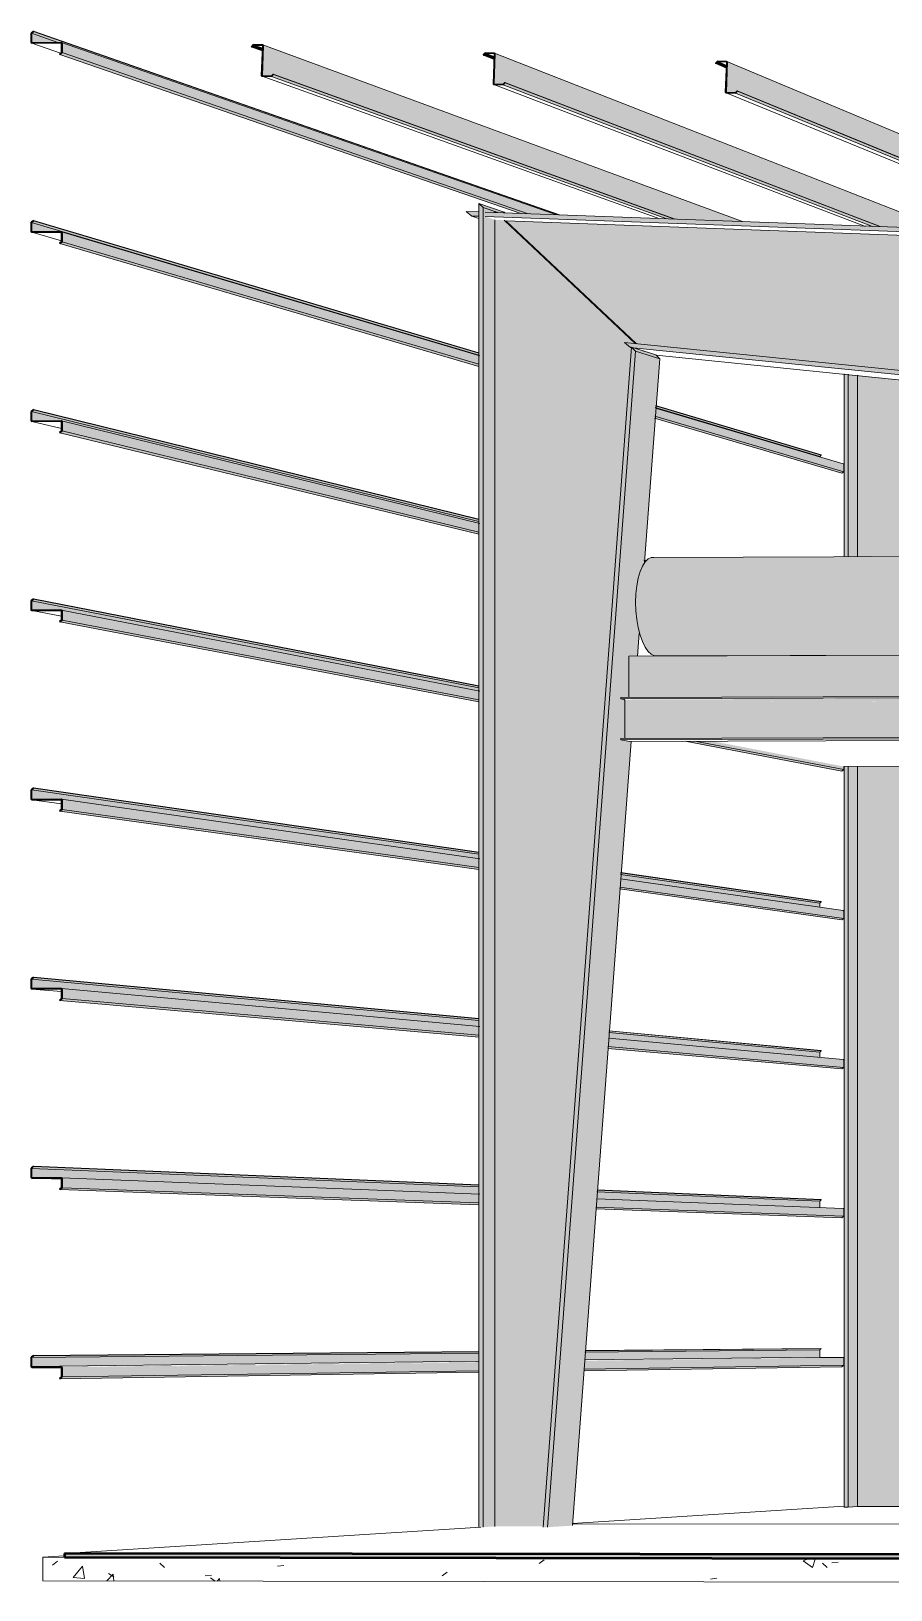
# Model space of a CAD drawing. Header units: inches. Extents: x 27328 to 121296, y -4075 to 4147.
# Drawn here: x 49626.1665 to 49626.2961, y 59.9596 to 60.1948 of the extents above; entities that cross this region are included whole.
import ezdxf

# ---------------------------------------------------------------- set-up
doc = ezdxf.new("R2010")
doc.units = ezdxf.units.IN
doc.header["$MEASUREMENT"] = 0
for name, color, linetype, lineweight in [('A-FLOR', 192, 'Continuous', 9), ('C-BLDG-PADS', 91, 'Continuous', 9), ('M-HVAC-DUCT', 70, 'Continuous', 9), ('S-BEAM', 12, 'Continuous', 9), ('S-COLS', 52, 'Continuous', 9)]:
    doc.layers.add(name, color=color, linetype=linetype, lineweight=lineweight)

# ---------------------------------------------------------------- blocks, each defined once
blk = doc.blocks.new('FP_258-mezzanine - perspective - structure only')
at = {"layer": 'S-BEAM'}
blk.add_line((23019.30189, 60.02171), (23019.30195, 60.02178), dxfattribs=at)
blk = doc.blocks.new('FP_259-mezzanine - perspective - structure only')
at = {"layer": 'S-BEAM'}
blk.add_line((23019.30256, 59.99289), (23019.30263, 59.99296), dxfattribs=at)
blk = doc.blocks.new('FP_260-mezzanine - perspective - structure only')
at = {"layer": 'S-BEAM'}
blk.add_line((23019.30094, 60.05026), (23019.301, 60.05032), dxfattribs=at)
blk = doc.blocks.new('FP_261-mezzanine - perspective - structure only')
at = {"layer": 'S-BEAM'}
for p, q in [((23019.29999, 60.0788), (23019.30006, 60.07887)), ((23019.30256, 60.07785), (23019.30263, 60.07792))]:
    blk.add_line(p, q, dxfattribs=at)
blk = doc.blocks.new('FP_262-mezzanine - perspective - structure only')
at = {"layer": 'S-BEAM'}
for p, q in [((23019.29905, 60.10735), (23019.29911, 60.10741)), ((23019.30255, 60.10735), (23019.30259, 60.10739))]:
    blk.add_line(p, q, dxfattribs=at)
blk = doc.blocks.new('FP_263-mezzanine - perspective - structure only')
at = {"layer": 'S-BEAM'}
for p, q in [((23019.2981, 60.13589), (23019.29817, 60.13595)), ((23019.30162, 60.13591), (23019.30168, 60.13597))]:
    blk.add_line(p, q, dxfattribs=at)
blk = doc.blocks.new('FP_264-mezzanine - perspective - structure only')
at = {"layer": 'C-BLDG-PADS'}
for p, q in [((23019.30117, 59.96332), (23019.30193, 59.9639)), ((23019.30431, 59.96147), (23019.3057, 59.96316)), ((23019.30603, 59.96132), (23019.3057, 59.96316)), ((23019.31737, 59.96363), (23019.31807, 59.96298)), ((23019.33513, 59.96314), (23019.33607, 59.96326)), ((23019.37458, 59.96354), (23019.37533, 59.96413)), ((23019.41439, 59.96397), (23019.41539, 59.96436)), ((23019.41439, 59.96397), (23019.41583, 59.96298)), ((23019.41583, 59.96298), (23019.41628, 59.96436)), ((23019.41733, 59.96362), (23019.41804, 59.96296)), ((23019.41872, 59.96364), (23019.41967, 59.96376)), ((23019.30431, 59.96147), (23019.30603, 59.96132)), ((23019.30937, 59.96094), (23019.31032, 59.96195)), ((23019.30962, 59.96206), (23019.31042, 59.96154)), ((23019.31044, 59.96094), (23019.31032, 59.96195)), ((23019.32421, 59.96169), (23019.32515, 59.96181)), ((23019.325, 59.96138), (23019.32571, 59.96092)), ((23019.32605, 59.96092), (23019.32636, 59.96129)), ((23019.32643, 59.96092), (23019.32636, 59.96129)), ((23019.35998, 59.96168), (23019.36073, 59.96227)), ((23019.40041, 59.96122), (23019.40136, 59.96134))]:
    blk.add_line(p, q, dxfattribs=at)
blk = doc.blocks.new('FP_265-mezzanine - perspective - structure only')
at = {"layer": 'S-BEAM'}
for p, q in [((23019.29798, 60.16527), (23019.29804, 60.16534)), ((23019.30067, 60.16445), (23019.30073, 60.16451))]:
    blk.add_line(p, q, dxfattribs=at)
blk = doc.blocks.new('FP_266-mezzanine - perspective - structure only')
at = {"layer": 'S-BEAM'}
blk.add_line((23019.29972, 60.19299), (23019.29979, 60.19306), dxfattribs=at)
blk = doc.blocks.new('FP_271-mezzanine - perspective - structure only')
at = {"layer": 'S-BEAM'}
for p, q in [((23019.36784, 60.19086), (23019.36791, 60.19093)), ((23019.36769, 60.18713), (23019.36776, 60.1872))]:
    blk.add_line(p, q, dxfattribs=at)

msp = doc.modelspace()

# ---------------------------------------------------------------- hatches: boundary and pattern name
at = {"layer": 'A-FLOR', "lineweight": 5}
msp.add_hatch(color=256, dxfattribs=at).paths.add_polyline_path([(49626.25662, 60.09425), (49626.80537, 60.09604), (49626.80537, 60.10239), (49626.25662, 60.10049), (49626.25662, 60.09602)], flags=0)
at = {"layer": 'A-FLOR', "lineweight": 13}
msp.add_hatch(color=256, dxfattribs=at).paths.add_polyline_path([(49626.84437, 59.96367), (49626.84437, 59.96427), (49626.17149, 59.96509), (49626.17149, 59.9645), (49626.81555, 59.9637)], flags=0)
at = {"layer": 'M-HVAC-DUCT', "lineweight": 5}
for points in [[(49626.25762, 60.1086), (49626.84948, 60.11083), (49626.84943, 60.11348), (49626.8493, 60.11554), (49626.8492, 60.11639), (49626.84909, 60.11704), (49626.84897, 60.11748), (49626.84884, 60.1177), (49626.26, 60.11535), (49626.25952, 60.11514), (49626.25907, 60.1147), (49626.25865, 60.11406), (49626.25826, 60.11311), (49626.25801, 60.11224), (49626.2578, 60.11111), (49626.25765, 60.10948)], [(49626.2605, 60.10053), (49626.8487, 60.10257), (49626.84885, 60.10285), (49626.84897, 60.10325), (49626.84909, 60.10391), (49626.84922, 60.10499), (49626.84938, 60.10693), (49626.84947, 60.1095), (49626.84948, 60.11083), (49626.25762, 60.1086), (49626.2577, 60.10695), (49626.2578, 60.10602), (49626.25801, 60.10479), (49626.2583, 60.10366), (49626.25865, 60.10267), (49626.25907, 60.10183), (49626.25952, 60.10119), (49626.26, 60.10075)]]:
    msp.add_hatch(color=256, dxfattribs=at).paths.add_polyline_path(points, flags=0)
at = {"layer": 'S-BEAM', "lineweight": 5}
for points in [[(49626.24607, 60.16708), (49626.16685, 60.19473), (49626.16654, 60.19446), (49626.17051, 60.19308), (49626.17108, 60.19305), (49626.24553, 60.1671)], [(49626.16666, 60.19305), (49626.1705, 60.19308), (49626.16654, 60.19446), (49626.16654, 60.19309), (49626.16659, 60.19307)], [(49626.16659, 60.19304), (49626.16658, 60.19307), (49626.16656, 60.19306)], [(49626.1709, 60.19149), (49626.17091, 60.19149), (49626.17077, 60.19153)], [(49626.24144, 60.16724), (49626.17113, 60.19156), (49626.17079, 60.19128), (49626.2403, 60.16728)], [(49626.24555, 60.1671), (49626.17109, 60.19304), (49626.17113, 60.19296), (49626.24542, 60.1671), (49626.24554, 60.1671)], [(49626.24534, 60.1671), (49626.17113, 60.19296), (49626.17113, 60.19156), (49626.24144, 60.16724), (49626.24158, 60.16724)], [(49626.20137, 60.19179), (49626.20136, 60.1922), (49626.20002, 60.19269), (49626.19975, 60.19238), (49626.20136, 60.19179)], [(49626.27354, 60.16608), (49626.20148, 60.19259), (49626.20129, 60.18808), (49626.20143, 60.18803), (49626.2027, 60.18802), (49626.20295, 60.18829), (49626.26357, 60.16642), (49626.26758, 60.16628)], [(49626.27375, 60.16607), (49626.20145, 60.19267), (49626.20148, 60.19259), (49626.27362, 60.16607), (49626.27374, 60.16607)], [(49626.23632, 60.1905), (49626.23631, 60.19092), (49626.23497, 60.19144), (49626.23469, 60.19114), (49626.23631, 60.1905)], [(49626.30375, 60.16497), (49626.23642, 60.19135), (49626.23624, 60.18683), (49626.23637, 60.18678), (49626.23765, 60.18676), (49626.2379, 60.18704), (49626.29453, 60.16529), (49626.2951, 60.16527)], [(49626.30393, 60.16497), (49626.2364, 60.19142), (49626.23642, 60.19135), (49626.30382, 60.16497), (49626.30393, 60.16497)], [(49626.27135, 60.18921), (49626.27134, 60.18963), (49626.27, 60.19019), (49626.26972, 60.18988), (49626.27134, 60.18921)], [(49626.33402, 60.16387), (49626.27146, 60.19009), (49626.27127, 60.18557), (49626.2714, 60.18552), (49626.27269, 60.18551), (49626.27294, 60.18579), (49626.32555, 60.16416), (49626.33028, 60.164)], [(49626.33419, 60.16386), (49626.27143, 60.19017), (49626.27146, 60.19009), (49626.33409, 60.16386), (49626.33418, 60.16386)], [(49626.26351, 60.16642), (49626.203, 60.18825), (49626.20271, 60.18792), (49626.26232, 60.16647)], [(49626.29447, 60.16529), (49626.23796, 60.18699), (49626.23766, 60.18666), (49626.29334, 60.16533)], [(49626.3255, 60.16416), (49626.27299, 60.18574), (49626.2727, 60.18541), (49626.32443, 60.1642)], [(49626.55416, 60.11761), (49626.85688, 60.12519), (49626.85841, 60.12664), (49626.85815, 60.13031), (49626.85886, 60.13098), (49626.85937, 60.13139), (49626.85937, 60.13131), (49626.87368, 60.1429), (49626.23807, 60.16615), (49626.25776, 60.14762), (49626.55413, 60.11761)], [(49626.16659, 60.1645), (49626.16659, 60.16453), (49626.16656, 60.16451)], [(49626.55413, 60.11694), (49626.85616, 60.12451), (49626.85687, 60.12519), (49626.55416, 60.11761), (49626.25596, 60.1478), (49626.25686, 60.14704), (49626.25702, 60.14703), (49626.25702, 60.14708), (49626.25729, 60.147), (49626.55348, 60.11701)], [(49626.23397, 60.12052), (49626.23397, 60.12078), (49626.16654, 60.13737), (49626.16654, 60.136), (49626.16681, 60.13596), (49626.17112, 60.13595), (49626.22142, 60.1236)], [(49626.16659, 60.13595), (49626.16659, 60.13599), (49626.16656, 60.13597)], [(49626.23399, 60.12044), (49626.23399, 60.12052), (49626.17109, 60.13594), (49626.17113, 60.13586), (49626.22144, 60.12352)], [(49626.23399, 60.1192), (49626.23399, 60.12044), (49626.17113, 60.13586), (49626.17113, 60.13446), (49626.22144, 60.12225)], [(49626.23399, 60.11887), (49626.23399, 60.1192), (49626.17113, 60.13446), (49626.17079, 60.13418), (49626.23399, 60.11888)], [(49626.23397, 60.09568), (49626.23397, 60.09597), (49626.16685, 60.10909), (49626.16654, 60.10883), (49626.23172, 60.09612)], [(49626.23397, 60.09597), (49626.23397, 60.09601), (49626.16681, 60.10914), (49626.16685, 60.10909), (49626.232, 60.09636)], [(49626.23397, 60.09522), (49626.23397, 60.09568), (49626.16654, 60.10883), (49626.16654, 60.10745), (49626.16681, 60.10741), (49626.17116, 60.1074), (49626.22142, 60.09765)], [(49626.16659, 60.10741), (49626.16668, 60.10743), (49626.16656, 60.10742)], [(49626.23399, 60.09513), (49626.23399, 60.09521), (49626.17109, 60.10739), (49626.17113, 60.10732), (49626.22144, 60.09757)], [(49626.25539, 60.09405), (49626.85076, 60.09598), (49626.85074, 60.09619), (49626.25539, 60.09424)], [(49626.25603, 60.09356), (49626.85076, 60.09551), (49626.85074, 60.09588), (49626.25592, 60.09393), (49626.25599, 60.09382), (49626.25602, 60.09365)], [(49626.25603, 60.08828), (49626.85074, 60.0901), (49626.85074, 60.09548), (49626.25603, 60.09356), (49626.25603, 60.08858)], [(49626.25539, 60.08785), (49626.36285, 60.08817), (49626.36285, 60.08824), (49626.36706, 60.08823), (49626.36706, 60.08819), (49626.48881, 60.08856), (49626.48881, 60.08862), (49626.49303, 60.08862), (49626.49303, 60.08857), (49626.61587, 60.08894), (49626.61587, 60.08901), (49626.6201, 60.089), (49626.6201, 60.08896), (49626.74404, 60.08933), (49626.74404, 60.0894), (49626.74829, 60.08941), (49626.74829, 60.08934), (49626.85074, 60.08966), (49626.85074, 60.08986), (49626.25539, 60.08805), (49626.25539, 60.088)], [(49626.25599, 60.08805), (49626.85074, 60.08989), (49626.85074, 60.0901), (49626.25603, 60.08828), (49626.25601, 60.08811)], [(49626.16659, 60.07886), (49626.16676, 60.07888), (49626.16656, 60.07888)], [(49626.16659, 60.05032), (49626.16681, 60.05034), (49626.16657, 60.05033)], [(49626.16659, 60.02177), (49626.16681, 60.02181), (49626.16656, 60.02179), (49626.16658, 60.02178)]]:
    msp.add_hatch(color=256, dxfattribs=at).paths.add_polyline_path(points, flags=0)
h = msp.add_hatch(color=256, dxfattribs=at)
h.paths.add_polyline_path([(49626.28539, 60.1306), (49626.28563, 60.13081), (49626.26062, 60.13826), (49626.2606, 60.13797), (49626.28502, 60.13071)], flags=0)
h.paths.add_polyline_path([(49626.23397, 60.14588), (49626.23397, 60.1462), (49626.16685, 60.16618), (49626.16654, 60.16592), (49626.23172, 60.14655)], flags=0)
h = msp.add_hatch(color=256, dxfattribs=at)
h.paths.add_polyline_path([(49626.28539, 60.13056), (49626.28539, 60.1306), (49626.2606, 60.13797), (49626.2606, 60.13792), (49626.28523, 60.1306)], flags=0)
h.paths.add_polyline_path([(49626.23397, 60.14583), (49626.23397, 60.14588), (49626.16659, 60.1659), (49626.1666, 60.16453), (49626.16669, 60.1645), (49626.1711, 60.1645), (49626.22831, 60.14751)], flags=0)
h.paths.add_polyline_path([(49626.16659, 60.16453), (49626.16659, 60.1659), (49626.16654, 60.16592), (49626.16654, 60.16454)], flags=0)
h = msp.add_hatch(color=256, dxfattribs=at)
h.paths.add_polyline_path([(49626.28563, 60.13081), (49626.2856, 60.13085), (49626.27363, 60.13439)], flags=0)
h.paths.add_polyline_path([(49626.23397, 60.1462), (49626.23397, 60.14623), (49626.16681, 60.16623), (49626.16685, 60.16618), (49626.232, 60.14678)], flags=0)
h = msp.add_hatch(color=256, dxfattribs=at)
h.paths.add_polyline_path([(49626.88039, 60.14321), (49626.88039, 60.14388), (49626.23493, 60.16747), (49626.23493, 60.16681), (49626.87818, 60.14329)], flags=0)
h.paths.add_polyline_path([(49626.23399, 60.16685), (49626.23399, 60.1675), (49626.23209, 60.16757), (49626.23292, 60.16688)], flags=0)
h = msp.add_hatch(color=256, dxfattribs=at)
h.paths.add_polyline_path([(49626.28901, 60.12942), (49626.28897, 60.12949), (49626.26061, 60.13788), (49626.26061, 60.13785), (49626.28811, 60.12968)], flags=0)
h.paths.add_polyline_path([(49626.23399, 60.14575), (49626.23399, 60.14582), (49626.17109, 60.16449), (49626.17113, 60.16441), (49626.22809, 60.1475)], flags=0)
h = msp.add_hatch(color=256, dxfattribs=at)
h.paths.add_polyline_path([(49626.28901, 60.12831), (49626.28901, 60.12942), (49626.26061, 60.13785), (49626.26052, 60.1367), (49626.2757, 60.13223)], flags=0)
h.paths.add_polyline_path([(49626.23399, 60.14451), (49626.23399, 60.14575), (49626.17113, 60.16441), (49626.17113, 60.16301), (49626.22385, 60.14749)], flags=0)
h = msp.add_hatch(color=256, dxfattribs=at)
h.paths.add_polyline_path([(49626.28874, 60.12809), (49626.28901, 60.12831), (49626.26052, 60.1367), (49626.2605, 60.13638), (49626.27628, 60.13175)], flags=0)
h.paths.add_polyline_path([(49626.23399, 60.14417), (49626.23399, 60.14451), (49626.17113, 60.16301), (49626.17079, 60.16273), (49626.23369, 60.14425)], flags=0)
h = msp.add_hatch(color=256, dxfattribs=at)
h.paths.add_polyline_path([(49626.25887, 60.11468), (49626.25891, 60.11475), (49626.25907, 60.11489), (49626.25889, 60.11494), (49626.25887, 60.1147)], flags=0)
h.paths.add_polyline_path([(49626.23397, 60.12078), (49626.23397, 60.12108), (49626.16685, 60.13764), (49626.16654, 60.13737), (49626.23172, 60.12134)], flags=0)
h = msp.add_hatch(color=256, dxfattribs=at)
h.paths.add_polyline_path([(49626.25907, 60.11489), (49626.2591, 60.11492), (49626.25891, 60.11493)], flags=0)
h.paths.add_polyline_path([(49626.23397, 60.12108), (49626.23397, 60.12112), (49626.16681, 60.13769), (49626.16685, 60.13764), (49626.232, 60.12157)], flags=0)
h = msp.add_hatch(color=256, dxfattribs=at)
h.paths.add_polyline_path([(49626.28901, 60.08337), (49626.28901, 60.08383), (49626.26907, 60.08767), (49626.26674, 60.08763), (49626.28639, 60.08387)], flags=0)
h.paths.add_polyline_path([(49626.23399, 60.09389), (49626.23399, 60.09513), (49626.17113, 60.10732), (49626.17113, 60.10591), (49626.22144, 60.09629)], flags=0)
h = msp.add_hatch(color=256, dxfattribs=at)
h.paths.add_polyline_path([(49626.28874, 60.08314), (49626.28901, 60.08337), (49626.26658, 60.08766), (49626.26522, 60.08763), (49626.28494, 60.08387)], flags=0)
h.paths.add_polyline_path([(49626.23399, 60.09358), (49626.23399, 60.09389), (49626.17113, 60.10591), (49626.17079, 60.10563), (49626.23369, 60.09364)], flags=0)
h = msp.add_hatch(color=256, dxfattribs=at)
h.paths.add_polyline_path([(49626.28539, 60.06319), (49626.28563, 60.0634), (49626.25537, 60.06777), (49626.25535, 60.06751), (49626.28503, 60.06324)], flags=0)
h.paths.add_polyline_path([(49626.23397, 60.07059), (49626.23397, 60.07086), (49626.16685, 60.08055), (49626.16654, 60.08028), (49626.23172, 60.07091)], flags=0)
h = msp.add_hatch(color=256, dxfattribs=at)
h.paths.add_polyline_path([(49626.28539, 60.06259), (49626.28539, 60.06319), (49626.25535, 60.06751), (49626.25531, 60.06687), (49626.28117, 60.06319)], flags=0)
h.paths.add_polyline_path([(49626.23397, 60.06991), (49626.23397, 60.07059), (49626.16654, 60.08028), (49626.16654, 60.07891), (49626.16684, 60.07887), (49626.17122, 60.07885), (49626.22142, 60.0717)], flags=0)
h = msp.add_hatch(color=256, dxfattribs=at)
h.paths.add_polyline_path([(49626.28563, 60.0634), (49626.2856, 60.06344), (49626.25538, 60.06781), (49626.25537, 60.06777), (49626.28221, 60.0639)], flags=0)
h.paths.add_polyline_path([(49626.23397, 60.07086), (49626.23397, 60.0709), (49626.16681, 60.0806), (49626.16685, 60.08055), (49626.232, 60.07114)], flags=0)
h = msp.add_hatch(color=256, dxfattribs=at)
h.paths.add_polyline_path([(49626.28901, 60.062), (49626.28897, 60.06207), (49626.28892, 60.06209), (49626.25532, 60.06684), (49626.25532, 60.06679), (49626.26117, 60.06596)], flags=0)
h.paths.add_polyline_path([(49626.23399, 60.06982), (49626.23399, 60.06991), (49626.17109, 60.07884), (49626.17113, 60.07877), (49626.22144, 60.07161)], flags=0)
h = msp.add_hatch(color=256, dxfattribs=at)
h.paths.add_polyline_path([(49626.28901, 60.0609), (49626.28901, 60.062), (49626.25532, 60.06679), (49626.25523, 60.06562), (49626.26117, 60.06479)], flags=0)
h.paths.add_polyline_path([(49626.23399, 60.06858), (49626.23399, 60.06982), (49626.17113, 60.07877), (49626.17113, 60.07736), (49626.22144, 60.07034)], flags=0)
h = msp.add_hatch(color=256, dxfattribs=at)
h.paths.add_polyline_path([(49626.28874, 60.06067), (49626.28901, 60.0609), (49626.25523, 60.06562), (49626.25521, 60.06534), (49626.26117, 60.06451)], flags=0)
h.paths.add_polyline_path([(49626.23399, 60.06829), (49626.23399, 60.06858), (49626.17113, 60.07736), (49626.17079, 60.07708), (49626.23369, 60.06833)], flags=0)
h = msp.add_hatch(color=256, dxfattribs=at)
h.paths.add_polyline_path([(49626.28539, 60.04072), (49626.28563, 60.04093), (49626.2536, 60.04392), (49626.25358, 60.04367), (49626.28504, 60.04076)], flags=0)
h.paths.add_polyline_path([(49626.23397, 60.04549), (49626.23397, 60.04575), (49626.16685, 60.052), (49626.16654, 60.05174), (49626.23386, 60.0455)], flags=0)
h = msp.add_hatch(color=256, dxfattribs=at)
h.paths.add_polyline_path([(49626.28539, 60.03994), (49626.28539, 60.04072), (49626.25358, 60.04367), (49626.25352, 60.04283), (49626.27675, 60.04072)], flags=0)
h.paths.add_polyline_path([(49626.23397, 60.04461), (49626.23397, 60.04549), (49626.16654, 60.05174), (49626.16654, 60.05036), (49626.16701, 60.05032), (49626.17135, 60.0503), (49626.22422, 60.04549)], flags=0)
h = msp.add_hatch(color=256, dxfattribs=at)
h.paths.add_polyline_path([(49626.28563, 60.04093), (49626.2856, 60.04097), (49626.2536, 60.04396), (49626.2536, 60.04392), (49626.28321, 60.04116)], flags=0)
h.paths.add_polyline_path([(49626.23397, 60.04575), (49626.23397, 60.04579), (49626.16681, 60.05205), (49626.16685, 60.052), (49626.232, 60.04593)], flags=0)
h = msp.add_hatch(color=256, dxfattribs=at)
h.paths.add_polyline_path([(49626.28901, 60.03953), (49626.28897, 60.0396), (49626.28892, 60.03961), (49626.25353, 60.0428), (49626.25353, 60.04274), (49626.25623, 60.0425)], flags=0)
h.paths.add_polyline_path([(49626.23399, 60.04452), (49626.23399, 60.04461), (49626.17109, 60.05029), (49626.17113, 60.05022), (49626.22324, 60.04549)], flags=0)
h = msp.add_hatch(color=256, dxfattribs=at)
h.paths.add_polyline_path([(49626.28901, 60.03842), (49626.28901, 60.03953), (49626.25353, 60.04274), (49626.25344, 60.04156), (49626.25623, 60.04131)], flags=0)
h.paths.add_polyline_path([(49626.23399, 60.04327), (49626.23399, 60.04452), (49626.17113, 60.05022), (49626.17113, 60.04882), (49626.22144, 60.04438)], flags=0)
h = msp.add_hatch(color=256, dxfattribs=at)
h.paths.add_polyline_path([(49626.28874, 60.0382), (49626.28901, 60.03842), (49626.25344, 60.04156), (49626.25342, 60.04129), (49626.25623, 60.04105)], flags=0)
h.paths.add_polyline_path([(49626.23399, 60.04299), (49626.23399, 60.04327), (49626.17113, 60.04882), (49626.17079, 60.04853), (49626.23369, 60.04302)], flags=0)
h = msp.add_hatch(color=256, dxfattribs=at)
h.paths.add_polyline_path([(49626.28539, 60.01825), (49626.28563, 60.01846), (49626.25181, 60.01989), (49626.25179, 60.01965), (49626.28505, 60.01827)], flags=0)
h.paths.add_polyline_path([(49626.23397, 60.02039), (49626.23397, 60.02064), (49626.16685, 60.02346), (49626.16654, 60.02319), (49626.23172, 60.02048)], flags=0)
h = msp.add_hatch(color=256, dxfattribs=at)
h.paths.add_polyline_path([(49626.28539, 60.01728), (49626.28539, 60.01825), (49626.25179, 60.01965), (49626.25171, 60.0186), (49626.26074, 60.01825)], flags=0)
h.paths.add_polyline_path([(49626.23397, 60.0193), (49626.23397, 60.02039), (49626.16654, 60.02319), (49626.16654, 60.02182), (49626.16823, 60.02178), (49626.17181, 60.02175), (49626.22142, 60.0198)], flags=0)
h = msp.add_hatch(color=256, dxfattribs=at)
h.paths.add_polyline_path([(49626.28563, 60.01846), (49626.2856, 60.0185), (49626.25181, 60.01993), (49626.25181, 60.01989), (49626.28376, 60.01854)], flags=0)
h.paths.add_polyline_path([(49626.23397, 60.02064), (49626.23397, 60.02068), (49626.16681, 60.02351), (49626.16685, 60.02346), (49626.232, 60.02072)], flags=0)
h = msp.add_hatch(color=256, dxfattribs=at)
h.paths.add_polyline_path([(49626.28874, 60.01573), (49626.28901, 60.01595), (49626.25164, 60.01732), (49626.25161, 60.01707), (49626.25623, 60.0169)], flags=0)
h.paths.add_polyline_path([(49626.23399, 60.0177), (49626.23399, 60.01797), (49626.17113, 60.02027), (49626.17079, 60.01998), (49626.23369, 60.01771)], flags=0)
h = msp.add_hatch(color=256, dxfattribs=at)
h.paths.add_polyline_path([(49626.28901, 60.01705), (49626.28897, 60.01713), (49626.28892, 60.01714), (49626.25173, 60.01859), (49626.25172, 60.01851), (49626.25623, 60.01834)], flags=0)
h.paths.add_polyline_path([(49626.23399, 60.01921), (49626.23399, 60.0193), (49626.17109, 60.02174), (49626.17113, 60.02167), (49626.22144, 60.0197)], flags=0)
h = msp.add_hatch(color=256, dxfattribs=at)
h.paths.add_polyline_path([(49626.28901, 60.01595), (49626.28901, 60.01705), (49626.25172, 60.01851), (49626.25164, 60.01732), (49626.25623, 60.01715)], flags=0)
h.paths.add_polyline_path([(49626.23399, 60.01797), (49626.23399, 60.01921), (49626.17113, 60.02167), (49626.17113, 60.02027), (49626.22144, 60.01842)], flags=0)
h = msp.add_hatch(color=256, dxfattribs=at)
h.paths.add_polyline_path([(49626.16654, 59.99465), (49626.23397, 59.99529), (49626.23397, 59.99552), (49626.16685, 59.99491), (49626.16656, 59.99466)], flags=0)
h.paths.add_polyline_path([(49626.24999, 59.99545), (49626.28539, 59.99579), (49626.28563, 59.99599), (49626.25001, 59.99567)], flags=0)
h = msp.add_hatch(color=256, dxfattribs=at)
h.paths.add_polyline_path([(49626.16654, 59.99327), (49626.23397, 59.99409), (49626.23397, 59.99529), (49626.16654, 59.99465)], flags=0)
h.paths.add_polyline_path([(49626.2499, 59.99428), (49626.28539, 59.9947), (49626.28539, 59.99579), (49626.24999, 59.99545), (49626.24992, 59.99458)], flags=0)
h = msp.add_hatch(color=256, dxfattribs=at)
h.paths.add_polyline_path([(49626.16659, 59.99323), (49626.23397, 59.99408), (49626.23397, 59.99409), (49626.16656, 59.99324)], flags=0)
h.paths.add_polyline_path([(49626.2499, 59.99424), (49626.28539, 59.99469), (49626.28539, 59.9947), (49626.2499, 59.99425), (49626.2499, 59.99424)], flags=0)
h = msp.add_hatch(color=256, dxfattribs=at)
h.paths.add_polyline_path([(49626.16685, 59.99491), (49626.23397, 59.99552), (49626.23397, 59.99557), (49626.16681, 59.99496)], flags=0)
h.paths.add_polyline_path([(49626.25001, 59.99567), (49626.28563, 59.99599), (49626.2856, 59.99603), (49626.25001, 59.99571)], flags=0)
h = msp.add_hatch(color=256, dxfattribs=at)
h.paths.add_polyline_path([(49626.17113, 59.99312), (49626.23399, 59.99392), (49626.23399, 59.994), (49626.17109, 59.9932)], flags=0)
h.paths.add_polyline_path([(49626.24991, 59.9941), (49626.28901, 59.99458), (49626.28897, 59.99466), (49626.28892, 59.99467), (49626.24991, 59.99417), (49626.24991, 59.99413)], flags=0)
h = msp.add_hatch(color=256, dxfattribs=at)
h.paths.add_polyline_path([(49626.17113, 59.99172), (49626.23399, 59.99266), (49626.23399, 59.9939), (49626.17113, 59.99312)], flags=0)
h.paths.add_polyline_path([(49626.24982, 59.99289), (49626.28901, 59.99348), (49626.28901, 59.99458), (49626.24991, 59.9941)], flags=0)
h = msp.add_hatch(color=256, dxfattribs=at)
h.paths.add_polyline_path([(49626.17079, 59.99143), (49626.23399, 59.99241), (49626.23399, 59.99266), (49626.17113, 59.99172)], flags=0)
h.paths.add_polyline_path([(49626.2498, 59.99265), (49626.28874, 59.99326), (49626.28901, 59.99348), (49626.24982, 59.99289)], flags=0)
at = {"layer": 'S-COLS', "lineweight": 5}
for points in [[(49626.23399, 59.96903), (49626.23463, 59.96905), (49626.23463, 60.16816), (49626.23399, 60.16877), (49626.23399, 60.14581), (49626.23399, 60.14579), (49626.23399, 60.1205), (49626.23399, 60.12048), (49626.23399, 59.96905)], [(49626.23791, 60.16736), (49626.23782, 60.16745), (49626.23399, 60.16877), (49626.23463, 60.16816), (49626.23685, 60.1674)], [(49626.23463, 59.96905), (49626.23642, 59.96916), (49626.23642, 60.1663), (49626.23493, 60.16681), (49626.23493, 60.16747), (49626.23642, 60.16741), (49626.23642, 60.16755), (49626.23463, 60.16816), (49626.23463, 60.01149)], [(49626.24436, 59.96904), (49626.25763, 60.14651), (49626.25702, 60.14708), (49626.24371, 59.96904), (49626.24412, 59.96904)], [(49626.26128, 60.14536), (49626.26068, 60.14593), (49626.25702, 60.14708), (49626.25763, 60.14651), (49626.25961, 60.14589)], [(49626.24436, 59.96904), (49626.24811, 59.96928), (49626.25696, 60.0876), (49626.25671, 60.0876), (49626.25538, 60.08785), (49626.25538, 60.08805), (49626.25599, 60.08805), (49626.25602, 60.08819), (49626.25602, 60.08828), (49626.25601, 60.09374), (49626.25592, 60.09393), (49626.25589, 60.09395), (49626.25539, 60.09405), (49626.25539, 60.09425), (49626.25661, 60.09425), (49626.25661, 60.10049), (49626.25792, 60.10049), (49626.25818, 60.10396), (49626.25796, 60.1048), (49626.25775, 60.10603), (49626.25762, 60.10731), (49626.25758, 60.10862), (49626.25762, 60.1099), (49626.25775, 60.11112), (49626.25797, 60.11225), (49626.25833, 60.11341), (49626.25861, 60.11407), (49626.25898, 60.11471), (49626.26128, 60.14536), (49626.25763, 60.14651), (49626.24753, 60.01149)]]:
    msp.add_hatch(color=256, dxfattribs=at).paths.add_polyline_path(points, flags=0)
h = msp.add_hatch(color=256, dxfattribs=at)
h.paths.add_polyline_path([(49626.24371, 59.96916), (49626.25701, 60.147), (49626.25682, 60.14708), (49626.25595, 60.1478), (49626.25757, 60.14763), (49626.2378, 60.16625), (49626.23642, 60.1663), (49626.23646, 60.0845), (49626.23649, 60.08442), (49626.23642, 60.08442), (49626.23642, 59.96916), (49626.24366, 59.96916)], flags=0)
h.paths.add_polyline_path([(49626.23657, 60.16741), (49626.23642, 60.16755), (49626.23642, 60.16741)], flags=0)
h = msp.add_hatch(color=256, dxfattribs=at)
h.paths.add_polyline_path([(49626.25776, 60.14762), (49626.23806, 60.16616), (49626.2378, 60.16625), (49626.25757, 60.14763)], flags=0)
h.paths.add_polyline_path([(49626.23674, 60.1674), (49626.23669, 60.16746), (49626.23642, 60.16755), (49626.23657, 60.16741)], flags=0)
h = msp.add_hatch(color=256, dxfattribs=at)
h.paths.add_polyline_path([(49626.28967, 59.97206), (49626.28967, 60.08382), (49626.28909, 60.08382), (49626.28909, 59.97206)], flags=0)
h.paths.add_polyline_path([(49626.28909, 60.11554), (49626.28967, 60.11555), (49626.28967, 60.143), (49626.28909, 60.14306), (49626.28909, 60.11609)], flags=0)
h = msp.add_hatch(color=256, dxfattribs=at)
h.paths.add_polyline_path([(49626.28967, 59.97206), (49626.29108, 59.97215), (49626.29106, 60.08383), (49626.28967, 60.08382), (49626.28967, 60.0115)], flags=0)
h.paths.add_polyline_path([(49626.28967, 60.11555), (49626.29108, 60.11555), (49626.29106, 60.14286), (49626.28967, 60.143), (49626.28967, 60.11609)], flags=0)
h = msp.add_hatch(color=256, dxfattribs=at)
h.paths.add_polyline_path([(49626.2977, 59.97214), (49626.30608, 60.08387), (49626.29108, 60.08382), (49626.29108, 59.97215), (49626.2977, 59.97214)], flags=0)
h.paths.add_polyline_path([(49626.29108, 60.11555), (49626.30846, 60.11564), (49626.30957, 60.13049), (49626.30938, 60.13056), (49626.3086, 60.13121), (49626.30993, 60.13107), (49626.29815, 60.14214), (49626.29108, 60.14286), (49626.29108, 60.11564)], flags=0)

# ---------------------------------------------------------------- linework, layer by layer
at = {"layer": 'A-FLOR', "lineweight": 13}
for p, q in [((49626.25662, 60.10049), (49626.80537, 60.10239)), ((49626.25662, 60.10049), (49626.25662, 60.09425)), ((49626.28901, 60.08382), (49626.30781, 60.08387)), ((49626.23431, 59.96905), (49626.17149, 59.96509)), ((49626.36283, 59.96944), (49626.24811, 59.96956))]:
    msp.add_line(p, q, dxfattribs=at)
at = {"layer": 'A-FLOR', "lineweight": 50}
for p, q in [((49626.84437, 59.96427), (49626.17149, 59.96509)), ((49626.17149, 59.96509), (49626.17149, 59.9645)), ((49626.17149, 59.9645), (49626.84437, 59.96367))]:
    msp.add_line(p, q, dxfattribs=at)
at = {"layer": 'C-BLDG-PADS'}
for p, q in [((49626.28908, 59.97221), (49626.24807, 59.96959)), ((49626.17147, 59.96471), (49626.16822, 59.9645))]:
    msp.add_line(p, q, dxfattribs=at)
at = {"layer": 'C-BLDG-PADS', "lineweight": 13}
for p, q in [((49627.17245, 59.96327), (49626.16822, 59.9645)), ((49626.16822, 59.9645), (49626.16822, 59.96095)), ((49626.16822, 59.96095), (49627.17245, 59.95959))]:
    msp.add_line(p, q, dxfattribs=at)
at = {"layer": 'M-HVAC-DUCT'}
for p, q in [((49626.26023, 60.11537), (49626.84877, 60.11772)), ((49626.84863, 60.10254), (49626.26075, 60.1005)), ((49626.26098, 60.10053), (49626.2605, 60.10053))]:
    msp.add_line(p, q, dxfattribs=at)
for points in [[(49626.25762, 60.1086, 0), (49626.25766, 60.10989, 0), (49626.2578, 60.11111, 0), (49626.25801, 60.11224, 0), (49626.2583, 60.11323, 0), (49626.25865, 60.11406, 0), (49626.25907, 60.1147, 0), (49626.25952, 60.11514, 0), (49626.26, 60.11535, 0), (49626.26039, 60.11536, 0)], [(49626.2605, 60.10053, 0), (49626.26, 60.10075, 0), (49626.25952, 60.10119, 0), (49626.25907, 60.10183, 0), (49626.25865, 60.10267, 0), (49626.2583, 60.10366, 0), (49626.25801, 60.10479, 0), (49626.2578, 60.10602, 0), (49626.25766, 60.1073, 0), (49626.25762, 60.1086, 0)]]:
    msp.add_polyline3d(points, dxfattribs=at)
at = {"layer": 'S-BEAM', "lineweight": 30}
for p, q in [((49626.16681, 60.19478), (49626.16648, 60.19449)), ((49626.16648, 60.19449), (49626.16648, 60.19309)), ((49626.16654, 60.19446), (49626.16685, 60.19473)), ((49626.16654, 60.19309), (49626.16654, 60.19446)), ((49626.16685, 60.19473), (49626.16681, 60.19478)), ((49626.17102, 60.19307), (49626.16659, 60.19304)), ((49626.16659, 60.19298), (49626.17102, 60.19301)), ((49626.17106, 60.19159), (49626.17075, 60.19133)), ((49626.17075, 60.19133), (49626.17079, 60.19128)), ((49626.17079, 60.19128), (49626.17113, 60.19156)), ((49626.17106, 60.19297), (49626.17106, 60.19159)), ((49626.17113, 60.19156), (49626.17113, 60.19296)), ((49626.2, 60.19276), (49626.1997, 60.19243)), ((49626.1997, 60.19243), (49626.19975, 60.19238)), ((49626.19975, 60.19238), (49626.20002, 60.19269)), ((49626.20137, 60.19271), (49626.2, 60.19276)), ((49626.20002, 60.19269), (49626.20137, 60.19264)), ((49626.20141, 60.1926), (49626.20123, 60.18808)), ((49626.20129, 60.18808), (49626.20148, 60.19259)), ((49626.23494, 60.19151), (49626.23464, 60.19118)), ((49626.23469, 60.19114), (49626.23497, 60.19144)), ((49626.23632, 60.19146), (49626.23494, 60.19151)), ((49626.23497, 60.19144), (49626.23632, 60.1914)), ((49626.23636, 60.19135), (49626.23618, 60.18683)), ((49626.23624, 60.18683), (49626.23642, 60.19135)), ((49626.23464, 60.19118), (49626.23469, 60.19114)), ((49626.26997, 60.19026), (49626.26967, 60.18993)), ((49626.26967, 60.18993), (49626.26972, 60.18988)), ((49626.26972, 60.18988), (49626.27, 60.19019)), ((49626.27135, 60.19021), (49626.26997, 60.19026)), ((49626.27, 60.19019), (49626.27135, 60.19014)), ((49626.27139, 60.1901), (49626.27121, 60.18557)), ((49626.27127, 60.18557), (49626.27146, 60.19009)), ((49626.2013, 60.18805), (49626.20129, 60.18808)), ((49626.20133, 60.18803), (49626.20132, 60.18804)), ((49626.20268, 60.18798), (49626.20133, 60.18803)), ((49626.20133, 60.18797), (49626.20271, 60.18792)), ((49626.20296, 60.18829), (49626.20268, 60.18798)), ((49626.20271, 60.18792), (49626.203, 60.18825)), ((49626.203, 60.18825), (49626.20296, 60.18829)), ((49626.23625, 60.18679), (49626.23624, 60.18683)), ((49626.23628, 60.18678), (49626.23627, 60.18678)), ((49626.23763, 60.18673), (49626.23628, 60.18678)), ((49626.23628, 60.18671), (49626.23766, 60.18666)), ((49626.23791, 60.18704), (49626.23763, 60.18673)), ((49626.23766, 60.18666), (49626.23796, 60.18699)), ((49626.23796, 60.18699), (49626.23791, 60.18704)), ((49626.27128, 60.18554), (49626.27127, 60.18557)), ((49626.27131, 60.18552), (49626.2713, 60.18553)), ((49626.27267, 60.18547), (49626.27131, 60.18552)), ((49626.27131, 60.18546), (49626.2727, 60.18541)), ((49626.27295, 60.18578), (49626.27267, 60.18547)), ((49626.2727, 60.18541), (49626.27299, 60.18574)), ((49626.27299, 60.18574), (49626.27295, 60.18578)), ((49626.16681, 60.16623), (49626.16648, 60.16595)), ((49626.16648, 60.16595), (49626.16648, 60.16455)), ((49626.16654, 60.16592), (49626.16685, 60.16618)), ((49626.16654, 60.16454), (49626.16654, 60.16592)), ((49626.16685, 60.16618), (49626.16681, 60.16623)), ((49626.16656, 60.16451), (49626.16654, 60.16454)), ((49626.16659, 60.1645), (49626.16657, 60.1645)), ((49626.17102, 60.16452), (49626.16659, 60.1645)), ((49626.16659, 60.16443), (49626.17102, 60.16446)), ((49626.17106, 60.16304), (49626.17075, 60.16278)), ((49626.17106, 60.16442), (49626.17106, 60.16304)), ((49626.17113, 60.16301), (49626.17113, 60.16441)), ((49626.17075, 60.16278), (49626.17079, 60.16273)), ((49626.17079, 60.16273), (49626.17113, 60.16301)), ((49626.16681, 60.13769), (49626.16648, 60.1374)), ((49626.16648, 60.1374), (49626.16648, 60.136)), ((49626.16654, 60.13737), (49626.16685, 60.13764)), ((49626.16654, 60.136), (49626.16654, 60.13737)), ((49626.16685, 60.13764), (49626.16681, 60.13769)), ((49626.16656, 60.13597), (49626.16654, 60.136)), ((49626.16659, 60.13595), (49626.16658, 60.13596)), ((49626.17102, 60.13598), (49626.16659, 60.13595)), ((49626.16659, 60.13589), (49626.17102, 60.13591)), ((49626.17106, 60.13587), (49626.17106, 60.13449)), ((49626.17113, 60.13446), (49626.17113, 60.13586)), ((49626.17106, 60.13449), (49626.17075, 60.13423)), ((49626.17075, 60.13423), (49626.17079, 60.13418)), ((49626.17079, 60.13418), (49626.17113, 60.13446)), ((49626.16681, 60.10914), (49626.16648, 60.10886)), ((49626.16654, 60.10883), (49626.16685, 60.10909)), ((49626.16685, 60.10909), (49626.16681, 60.10914)), ((49626.16648, 60.10886), (49626.16648, 60.10746)), ((49626.16654, 60.10745), (49626.16654, 60.10883)), ((49626.16656, 60.10742), (49626.16654, 60.10745)), ((49626.16659, 60.10741), (49626.16658, 60.10741)), ((49626.17102, 60.10743), (49626.16659, 60.10741)), ((49626.16659, 60.10734), (49626.17102, 60.10736)), ((49626.17106, 60.10732), (49626.17106, 60.10594)), ((49626.17113, 60.10591), (49626.17113, 60.10732)), ((49626.17106, 60.10594), (49626.17075, 60.10568)), ((49626.17075, 60.10568), (49626.17079, 60.10563)), ((49626.17079, 60.10563), (49626.17113, 60.10591)), ((49626.16681, 60.0806), (49626.16648, 60.08031)), ((49626.16648, 60.08031), (49626.16648, 60.07891)), ((49626.16654, 60.08028), (49626.16685, 60.08055)), ((49626.16654, 60.07891), (49626.16654, 60.08028)), ((49626.16656, 60.07888), (49626.16654, 60.07891)), ((49626.16659, 60.07886), (49626.16658, 60.07887)), ((49626.17102, 60.07888), (49626.16659, 60.07886)), ((49626.16659, 60.0788), (49626.17102, 60.07881)), ((49626.16685, 60.08055), (49626.16681, 60.0806)), ((49626.17106, 60.07877), (49626.17106, 60.07739)), ((49626.17113, 60.07736), (49626.17113, 60.07877)), ((49626.17106, 60.07739), (49626.17075, 60.07713)), ((49626.17075, 60.07713), (49626.17079, 60.07708)), ((49626.17079, 60.07708), (49626.17113, 60.07736)), ((49626.16681, 60.05205), (49626.16648, 60.05177)), ((49626.16648, 60.05177), (49626.16648, 60.05037)), ((49626.16654, 60.05174), (49626.16685, 60.052)), ((49626.16654, 60.05036), (49626.16654, 60.05174)), ((49626.16656, 60.05033), (49626.16654, 60.05036)), ((49626.17102, 60.05033), (49626.16659, 60.05032)), ((49626.16659, 60.05025), (49626.17102, 60.05026)), ((49626.16685, 60.052), (49626.16681, 60.05205)), ((49626.17106, 60.05022), (49626.17106, 60.04885)), ((49626.17113, 60.04882), (49626.17113, 60.05022)), ((49626.17106, 60.04885), (49626.17075, 60.04858)), ((49626.17075, 60.04858), (49626.17079, 60.04853)), ((49626.17079, 60.04853), (49626.17113, 60.04882)), ((49626.16681, 60.02351), (49626.16648, 60.02322)), ((49626.16648, 60.02322), (49626.16648, 60.02182)), ((49626.16654, 60.02319), (49626.16685, 60.02346)), ((49626.16654, 60.02182), (49626.16654, 60.02319)), ((49626.16685, 60.02346), (49626.16681, 60.02351)), ((49626.16656, 60.02179), (49626.16654, 60.02182)), ((49626.17102, 60.02178), (49626.16659, 60.02177)), ((49626.16659, 60.02171), (49626.17102, 60.02171)), ((49626.17106, 60.0203), (49626.17075, 60.02003)), ((49626.17075, 60.02003), (49626.17079, 60.01998)), ((49626.17079, 60.01998), (49626.17113, 60.02027)), ((49626.17106, 60.02167), (49626.17106, 60.0203)), ((49626.17113, 60.02027), (49626.17113, 60.02167)), ((49626.16681, 59.99496), (49626.16648, 59.99468)), ((49626.16648, 59.99468), (49626.16648, 59.99328)), ((49626.16654, 59.99465), (49626.16685, 59.99491)), ((49626.16654, 59.99327), (49626.16654, 59.99465)), ((49626.16685, 59.99491), (49626.16681, 59.99496)), ((49626.17102, 59.99323), (49626.16659, 59.99323)), ((49626.16659, 59.99316), (49626.17102, 59.99316)), ((49626.17106, 59.99175), (49626.17075, 59.99148)), ((49626.17075, 59.99148), (49626.17079, 59.99143)), ((49626.17079, 59.99143), (49626.17113, 59.99172)), ((49626.17106, 59.99312), (49626.17106, 59.99175)), ((49626.17113, 59.99172), (49626.17113, 59.99312))]:
    msp.add_line(p, q, dxfattribs=at)
at = {"layer": 'S-BEAM'}
for p, q in [((49626.17051, 60.19308), (49626.16654, 60.19446)), ((49626.24617, 60.16708), (49626.16681, 60.19478)), ((49626.24607, 60.16708), (49626.16685, 60.19473)), ((49626.16666, 60.19305), (49626.16654, 60.19309)), ((49626.1709, 60.19148), (49626.16655, 60.19299)), ((49626.2403, 60.16728), (49626.17079, 60.19128)), ((49626.17105, 60.19307), (49626.24556, 60.1671)), ((49626.17113, 60.19156), (49626.24144, 60.16724)), ((49626.19975, 60.19238), (49626.20137, 60.19179)), ((49626.20002, 60.19269), (49626.20139, 60.19219)), ((49626.20141, 60.1927), (49626.27376, 60.16607)), ((49626.23497, 60.19144), (49626.23634, 60.19091)), ((49626.23636, 60.19145), (49626.30394, 60.16497)), ((49626.23469, 60.19114), (49626.23632, 60.1905)), ((49626.26972, 60.18988), (49626.27135, 60.18921)), ((49626.27, 60.19019), (49626.27137, 60.18962)), ((49626.27139, 60.1902), (49626.3342, 60.16386)), ((49626.26128, 60.16644), (49626.2013, 60.18797)), ((49626.20271, 60.18792), (49626.26232, 60.16647)), ((49626.20296, 60.18829), (49626.26358, 60.16642)), ((49626.203, 60.18825), (49626.26351, 60.16642)), ((49626.2923, 60.1653), (49626.23625, 60.18672)), ((49626.23766, 60.18666), (49626.29334, 60.16533)), ((49626.23791, 60.18704), (49626.29453, 60.16529)), ((49626.23796, 60.18699), (49626.29447, 60.16529)), ((49626.32338, 60.16416), (49626.27128, 60.18546)), ((49626.2727, 60.18541), (49626.32443, 60.1642)), ((49626.27295, 60.18578), (49626.32555, 60.16416)), ((49626.27299, 60.18574), (49626.3255, 60.16416)), ((49626.23397, 60.14588), (49626.16654, 60.16592)), ((49626.23397, 60.14623), (49626.16681, 60.16623)), ((49626.23397, 60.1462), (49626.16685, 60.16618)), ((49626.23399, 60.1675), (49626.23209, 60.16757)), ((49626.23209, 60.16757), (49626.23292, 60.16688)), ((49626.23292, 60.16688), (49626.23399, 60.16685)), ((49626.23398, 60.16652), (49626.23292, 60.16688)), ((49626.35435, 60.1631), (49626.23493, 60.16747)), ((49626.23493, 60.16681), (49626.88039, 60.14321)), ((49626.87368, 60.1429), (49626.23809, 60.16615)), ((49626.16669, 60.1645), (49626.16654, 60.16454)), ((49626.17104, 60.16312), (49626.16656, 60.16444)), ((49626.17105, 60.16452), (49626.23413, 60.14578)), ((49626.23399, 60.14417), (49626.17079, 60.16273)), ((49626.17113, 60.16301), (49626.23399, 60.14451)), ((49626.25596, 60.1478), (49626.25686, 60.14704)), ((49626.55416, 60.11761), (49626.25596, 60.1478)), ((49626.25686, 60.14704), (49626.25702, 60.14703)), ((49626.25702, 60.147), (49626.25686, 60.14704)), ((49626.25725, 60.14701), (49626.55413, 60.11694)), ((49626.55053, 60.11652), (49626.26073, 60.14588)), ((49626.23397, 60.12078), (49626.16654, 60.13737)), ((49626.23397, 60.12112), (49626.16681, 60.13769)), ((49626.23397, 60.12108), (49626.16685, 60.13764)), ((49626.28539, 60.1306), (49626.2606, 60.13797)), ((49626.26061, 60.13791), (49626.28895, 60.1295)), ((49626.28563, 60.13081), (49626.26062, 60.13826)), ((49626.2856, 60.13085), (49626.26063, 60.13829)), ((49626.16672, 60.13596), (49626.16654, 60.136)), ((49626.17104, 60.1348), (49626.16656, 60.13589)), ((49626.17104, 60.13597), (49626.23413, 60.12048)), ((49626.28874, 60.12809), (49626.2605, 60.13638)), ((49626.26052, 60.1367), (49626.28901, 60.12831)), ((49626.23399, 60.11888), (49626.17079, 60.13418)), ((49626.17113, 60.13446), (49626.23399, 60.1192)), ((49626.28563, 60.13081), (49626.28539, 60.1306)), ((49626.28539, 60.1306), (49626.28539, 60.13055)), ((49626.2856, 60.13085), (49626.28563, 60.13081)), ((49626.28901, 60.12831), (49626.28874, 60.12809)), ((49626.28901, 60.12942), (49626.28901, 60.12831)), ((49626.2591, 60.11492), (49626.25889, 60.11497)), ((49626.25907, 60.11489), (49626.25889, 60.11494)), ((49626.23397, 60.09601), (49626.16681, 60.10914)), ((49626.23397, 60.09597), (49626.16685, 60.10909)), ((49626.23397, 60.09568), (49626.16654, 60.10883)), ((49626.16676, 60.10741), (49626.16654, 60.10745)), ((49626.17104, 60.10649), (49626.16657, 60.10735)), ((49626.17104, 60.10742), (49626.23413, 60.09519)), ((49626.23399, 60.09358), (49626.17079, 60.10563)), ((49626.17113, 60.10591), (49626.23399, 60.09389)), ((49626.25539, 60.09424), (49626.85077, 60.09619)), ((49626.25539, 60.09405), (49626.85076, 60.09598)), ((49626.25539, 60.09405), (49626.25539, 60.09424)), ((49626.25589, 60.09395), (49626.25539, 60.09405)), ((49626.25603, 60.08828), (49626.25603, 60.09356)), ((49626.25539, 60.08805), (49626.85074, 60.08986)), ((49626.25539, 60.08785), (49626.36285, 60.08817)), ((49626.25539, 60.08785), (49626.25539, 60.08805)), ((49626.25671, 60.0876), (49626.25539, 60.08785)), ((49626.25671, 60.0876), (49626.36285, 60.08792)), ((49626.28874, 60.08314), (49626.26509, 60.08765)), ((49626.26658, 60.08766), (49626.28901, 60.08337)), ((49626.28901, 60.08337), (49626.28874, 60.08314)), ((49626.28901, 60.08383), (49626.28901, 60.08337)), ((49626.23397, 60.07059), (49626.16654, 60.08028)), ((49626.16684, 60.07887), (49626.16654, 60.07891)), ((49626.17104, 60.07817), (49626.16657, 60.0788)), ((49626.23397, 60.0709), (49626.16681, 60.0806)), ((49626.23397, 60.07086), (49626.16685, 60.08055)), ((49626.17103, 60.07888), (49626.23413, 60.06989)), ((49626.23399, 60.06829), (49626.17079, 60.07708)), ((49626.17113, 60.07736), (49626.23399, 60.06858)), ((49626.25533, 60.06687), (49626.28894, 60.06209)), ((49626.28539, 60.06319), (49626.25535, 60.06751)), ((49626.28563, 60.0634), (49626.25537, 60.06777)), ((49626.2856, 60.06344), (49626.25538, 60.06781)), ((49626.28874, 60.06067), (49626.25521, 60.06534)), ((49626.25523, 60.06562), (49626.28901, 60.0609)), ((49626.28563, 60.0634), (49626.28539, 60.06319)), ((49626.28539, 60.06319), (49626.28539, 60.06258)), ((49626.2856, 60.06344), (49626.28563, 60.0634)), ((49626.28901, 60.062), (49626.28901, 60.0609)), ((49626.28901, 60.0609), (49626.28874, 60.06067)), ((49626.23397, 60.04549), (49626.16654, 60.05174)), ((49626.16701, 60.05032), (49626.16654, 60.05036)), ((49626.17104, 60.04985), (49626.16658, 60.05025)), ((49626.23397, 60.04579), (49626.16681, 60.05205)), ((49626.23397, 60.04575), (49626.16685, 60.052)), ((49626.17103, 60.05033), (49626.23412, 60.04459)), ((49626.23399, 60.04299), (49626.17079, 60.04853)), ((49626.17113, 60.04882), (49626.23399, 60.04327)), ((49626.28539, 60.04072), (49626.25358, 60.04367)), ((49626.2856, 60.04097), (49626.2536, 60.04396)), ((49626.28563, 60.04093), (49626.2536, 60.04392)), ((49626.28874, 60.0382), (49626.25342, 60.04129)), ((49626.25344, 60.04156), (49626.28901, 60.03842)), ((49626.25354, 60.04283), (49626.28893, 60.03961)), ((49626.28563, 60.04093), (49626.28539, 60.04072)), ((49626.2856, 60.04097), (49626.28563, 60.04093)), ((49626.28539, 60.04072), (49626.28539, 60.03994)), ((49626.28901, 60.03842), (49626.28874, 60.0382)), ((49626.28901, 60.03953), (49626.28901, 60.03842)), ((49626.23397, 60.02039), (49626.16654, 60.02319)), ((49626.23397, 60.02068), (49626.16681, 60.02351)), ((49626.23397, 60.02064), (49626.16685, 60.02346)), ((49626.16763, 60.02178), (49626.16654, 60.02182)), ((49626.17104, 60.02154), (49626.16658, 60.02171)), ((49626.23399, 60.0177), (49626.17079, 60.01998)), ((49626.17102, 60.02178), (49626.23412, 60.0193)), ((49626.17113, 60.02027), (49626.23399, 60.01797)), ((49626.28539, 60.01825), (49626.25179, 60.01965)), ((49626.2856, 60.0185), (49626.25181, 60.01993)), ((49626.28563, 60.01846), (49626.25181, 60.01989)), ((49626.25164, 60.01732), (49626.28901, 60.01595)), ((49626.25173, 60.0186), (49626.28893, 60.01714)), ((49626.28563, 60.01846), (49626.28539, 60.01825)), ((49626.28539, 60.01825), (49626.28539, 60.01728)), ((49626.2856, 60.0185), (49626.28563, 60.01846)), ((49626.28874, 60.01573), (49626.25161, 60.01707)), ((49626.28901, 60.01595), (49626.28874, 60.01573)), ((49626.28901, 60.01705), (49626.28901, 60.01595)), ((49626.23397, 59.99529), (49626.16654, 59.99465)), ((49626.23397, 59.99409), (49626.16654, 59.99327)), ((49626.23397, 59.99557), (49626.16681, 59.99496)), ((49626.23397, 59.99552), (49626.16685, 59.99491)), ((49626.28539, 59.9947), (49626.2499, 59.99428)), ((49626.28539, 59.99579), (49626.24999, 59.99545)), ((49626.2856, 59.99603), (49626.25001, 59.99571)), ((49626.28563, 59.99599), (49626.25001, 59.99567)), ((49626.28563, 59.99599), (49626.28539, 59.99579)), ((49626.28539, 59.99579), (49626.28539, 59.9947)), ((49626.28542, 59.99467), (49626.28892, 59.99467)), ((49626.2856, 59.99603), (49626.28563, 59.99599)), ((49626.28901, 59.99458), (49626.28901, 59.99348)), ((49626.23399, 59.99241), (49626.17079, 59.99143)), ((49626.17113, 59.99172), (49626.23399, 59.99266)), ((49626.28874, 59.99326), (49626.2498, 59.99265)), ((49626.24982, 59.99289), (49626.28901, 59.99348)), ((49626.28901, 59.99348), (49626.28874, 59.99326))]:
    msp.add_line(p, q, dxfattribs=at)
at = {"layer": 'S-BEAM', "lineweight": 30}
for points in [[(49626.16648, 60.19309, 0), (49626.16651, 60.19301, 0), (49626.16659, 60.19298, 0)], [(49626.16659, 60.19304, 0), (49626.16656, 60.19306, 0), (49626.16654, 60.19309, 0)], [(49626.17113, 60.19296, 0), (49626.17109, 60.19304, 0), (49626.17102, 60.19307, 0)], [(49626.17102, 60.19301, 0), (49626.17105, 60.193, 0), (49626.17106, 60.19297, 0)], [(49626.20148, 60.19259, 0), (49626.20145, 60.19267, 0), (49626.20137, 60.19271, 0)], [(49626.20137, 60.19264, 0), (49626.2014, 60.19263, 0), (49626.20141, 60.1926, 0)], [(49626.23642, 60.19135, 0), (49626.2364, 60.19142, 0), (49626.23632, 60.19146, 0)], [(49626.23632, 60.1914, 0), (49626.23635, 60.19138, 0), (49626.23636, 60.19135, 0)], [(49626.27146, 60.19009, 0), (49626.27143, 60.19017, 0), (49626.27135, 60.19021, 0)], [(49626.27135, 60.19014, 0), (49626.27138, 60.19013, 0), (49626.27139, 60.1901, 0)], [(49626.20123, 60.18808, 0), (49626.20126, 60.188, 0), (49626.20133, 60.18797, 0)], [(49626.23618, 60.18683, 0), (49626.2362, 60.18675, 0), (49626.23628, 60.18671, 0)], [(49626.27121, 60.18557, 0), (49626.27124, 60.18549, 0), (49626.27131, 60.18546, 0)], [(49626.16648, 60.16455, 0), (49626.16651, 60.16447, 0), (49626.16659, 60.16443, 0)], [(49626.17113, 60.16441, 0), (49626.17109, 60.16449, 0), (49626.17102, 60.16452, 0)], [(49626.17102, 60.16446, 0), (49626.17105, 60.16445, 0), (49626.17106, 60.16442, 0)], [(49626.16648, 60.136, 0), (49626.16651, 60.13592, 0), (49626.16659, 60.13589, 0)], [(49626.17113, 60.13586, 0), (49626.17109, 60.13594, 0), (49626.17102, 60.13598, 0)], [(49626.17102, 60.13591, 0), (49626.17105, 60.1359, 0), (49626.17106, 60.13587, 0)], [(49626.16648, 60.10746, 0), (49626.16651, 60.10738, 0), (49626.16659, 60.10734, 0)], [(49626.17113, 60.10732, 0), (49626.17109, 60.10739, 0), (49626.17102, 60.10743, 0)], [(49626.17102, 60.10736, 0), (49626.17105, 60.10735, 0), (49626.17106, 60.10732, 0)], [(49626.16648, 60.07891, 0), (49626.16651, 60.07883, 0), (49626.16659, 60.0788, 0)], [(49626.17113, 60.07877, 0), (49626.17109, 60.07884, 0), (49626.17102, 60.07888, 0)], [(49626.17102, 60.07881, 0), (49626.17105, 60.0788, 0), (49626.17106, 60.07877, 0)], [(49626.16648, 60.05037, 0), (49626.16651, 60.05029, 0), (49626.16659, 60.05025, 0)], [(49626.17113, 60.05022, 0), (49626.17109, 60.05029, 0), (49626.17102, 60.05033, 0)], [(49626.17102, 60.05026, 0), (49626.17105, 60.05025, 0), (49626.17106, 60.05022, 0)], [(49626.16648, 60.02182, 0), (49626.16651, 60.02174, 0), (49626.16659, 60.02171, 0)], [(49626.17113, 60.02167, 0), (49626.17109, 60.02174, 0), (49626.17102, 60.02178, 0)], [(49626.17102, 60.02171, 0), (49626.17105, 60.0217, 0), (49626.17106, 60.02167, 0)], [(49626.16648, 59.99328, 0), (49626.16651, 59.9932, 0), (49626.16659, 59.99316, 0)], [(49626.16659, 59.99323, 0), (49626.16656, 59.99324, 0), (49626.16654, 59.99327, 0)], [(49626.17113, 59.99312, 0), (49626.17109, 59.9932, 0), (49626.17102, 59.99323, 0)], [(49626.17102, 59.99316, 0), (49626.17105, 59.99315, 0), (49626.17106, 59.99312, 0)]]:
    msp.add_polyline3d(points, dxfattribs=at)
at = {"layer": 'S-BEAM'}
for points in [[(49626.28892, 60.1295, 0), (49626.28897, 60.12949, 0), (49626.289, 60.12946, 0), (49626.28901, 60.12942, 0)], [(49626.25603, 60.09356, 0), (49626.25602, 60.09365, 0), (49626.25601, 60.09374, 0), (49626.25599, 60.09382, 0), (49626.25596, 60.09388, 0), (49626.25592, 60.09393, 0), (49626.25589, 60.09395, 0)], [(49626.25599, 60.08805, 0), (49626.25601, 60.08811, 0), (49626.25602, 60.08819, 0), (49626.25603, 60.08828, 0)], [(49626.28892, 60.06209, 0), (49626.28897, 60.06207, 0), (49626.289, 60.06204, 0), (49626.28901, 60.062, 0)], [(49626.28892, 60.03961, 0), (49626.28897, 60.0396, 0), (49626.289, 60.03957, 0), (49626.28901, 60.03953, 0)], [(49626.28892, 60.01714, 0), (49626.28897, 60.01713, 0), (49626.289, 60.0171, 0), (49626.28901, 60.01705, 0)], [(49626.28539, 59.9947, 0), (49626.28539, 59.99469, 0), (49626.2854, 59.99467, 0), (49626.28542, 59.99467, 0)], [(49626.28892, 59.99467, 0), (49626.28897, 59.99466, 0), (49626.289, 59.99463, 0), (49626.28901, 59.99458, 0)]]:
    msp.add_polyline3d(points, dxfattribs=at)
at = {"layer": 'S-COLS'}
for p, q in [((49626.23399, 60.16877), (49626.23399, 60.14579)), ((49626.23463, 60.16816), (49626.23399, 60.16877)), ((49626.23399, 60.16877), (49626.23782, 60.16745)), ((49626.23463, 59.96905), (49626.23463, 60.16816)), ((49626.23685, 60.1674), (49626.23463, 60.16816)), ((49626.23657, 60.16741), (49626.23642, 60.16755)), ((49626.23642, 60.16755), (49626.23642, 60.16741)), ((49626.23642, 60.16755), (49626.23669, 60.16746)), ((49626.23642, 60.1663), (49626.23642, 59.96916)), ((49626.23669, 60.16746), (49626.23674, 60.1674)), ((49626.25757, 60.14763), (49626.2378, 60.16625)), ((49626.23782, 60.16745), (49626.23791, 60.16736)), ((49626.23806, 60.16616), (49626.25776, 60.14762)), ((49626.25702, 60.14708), (49626.24371, 59.96904)), ((49626.25763, 60.14651), (49626.25702, 60.14708)), ((49626.25702, 60.14708), (49626.26068, 60.14593)), ((49626.23399, 60.14575), (49626.23399, 60.12048)), ((49626.24436, 59.96904), (49626.25763, 60.14651)), ((49626.26128, 60.14536), (49626.25763, 60.14651)), ((49626.25898, 60.14646), (49626.25873, 60.14654)), ((49626.25898, 60.11464), (49626.26128, 60.14536)), ((49626.26068, 60.14593), (49626.26128, 60.14536)), ((49626.28909, 60.14306), (49626.28909, 60.11554)), ((49626.28967, 60.11555), (49626.28967, 60.143)), ((49626.29108, 60.14286), (49626.29108, 60.11555)), ((49626.23399, 60.12044), (49626.23399, 60.09517)), ((49626.25792, 60.10049), (49626.25818, 60.10396)), ((49626.23399, 60.09513), (49626.23399, 60.06987)), ((49626.24811, 59.96928), (49626.25696, 60.0876)), ((49626.28909, 60.08382), (49626.28909, 59.97206)), ((49626.28967, 59.97206), (49626.28967, 60.08382)), ((49626.29108, 60.08383), (49626.29108, 59.97215)), ((49626.23399, 60.06982), (49626.23399, 60.04456)), ((49626.23399, 60.04452), (49626.23399, 60.01925)), ((49626.23399, 60.01921), (49626.23399, 59.99391)), ((49626.23399, 59.9939), (49626.23399, 59.96905)), ((49626.28909, 59.97206), (49626.28967, 59.97206)), ((49626.29108, 59.97215), (49626.28967, 59.97206)), ((49626.29108, 59.97215), (49626.2977, 59.97214))]:
    msp.add_line(p, q, dxfattribs=at)

# ---------------------------------------------------------------- block references
at = {"layer": 'C-BLDG-PADS'}
msp.add_blockref('FP_264-mezzanine - perspective - structure only', (26606.8685, 0), dxfattribs=at)
at = {"layer": 'S-BEAM'}
for name in ['FP_266-mezzanine - perspective - structure only', 'FP_271-mezzanine - perspective - structure only', 'FP_265-mezzanine - perspective - structure only', 'FP_263-mezzanine - perspective - structure only', 'FP_262-mezzanine - perspective - structure only', 'FP_261-mezzanine - perspective - structure only', 'FP_260-mezzanine - perspective - structure only', 'FP_258-mezzanine - perspective - structure only', 'FP_259-mezzanine - perspective - structure only']:
    msp.add_blockref(name, (26606.8685, 0), dxfattribs=at)

doc.saveas('drawing.dxf')
